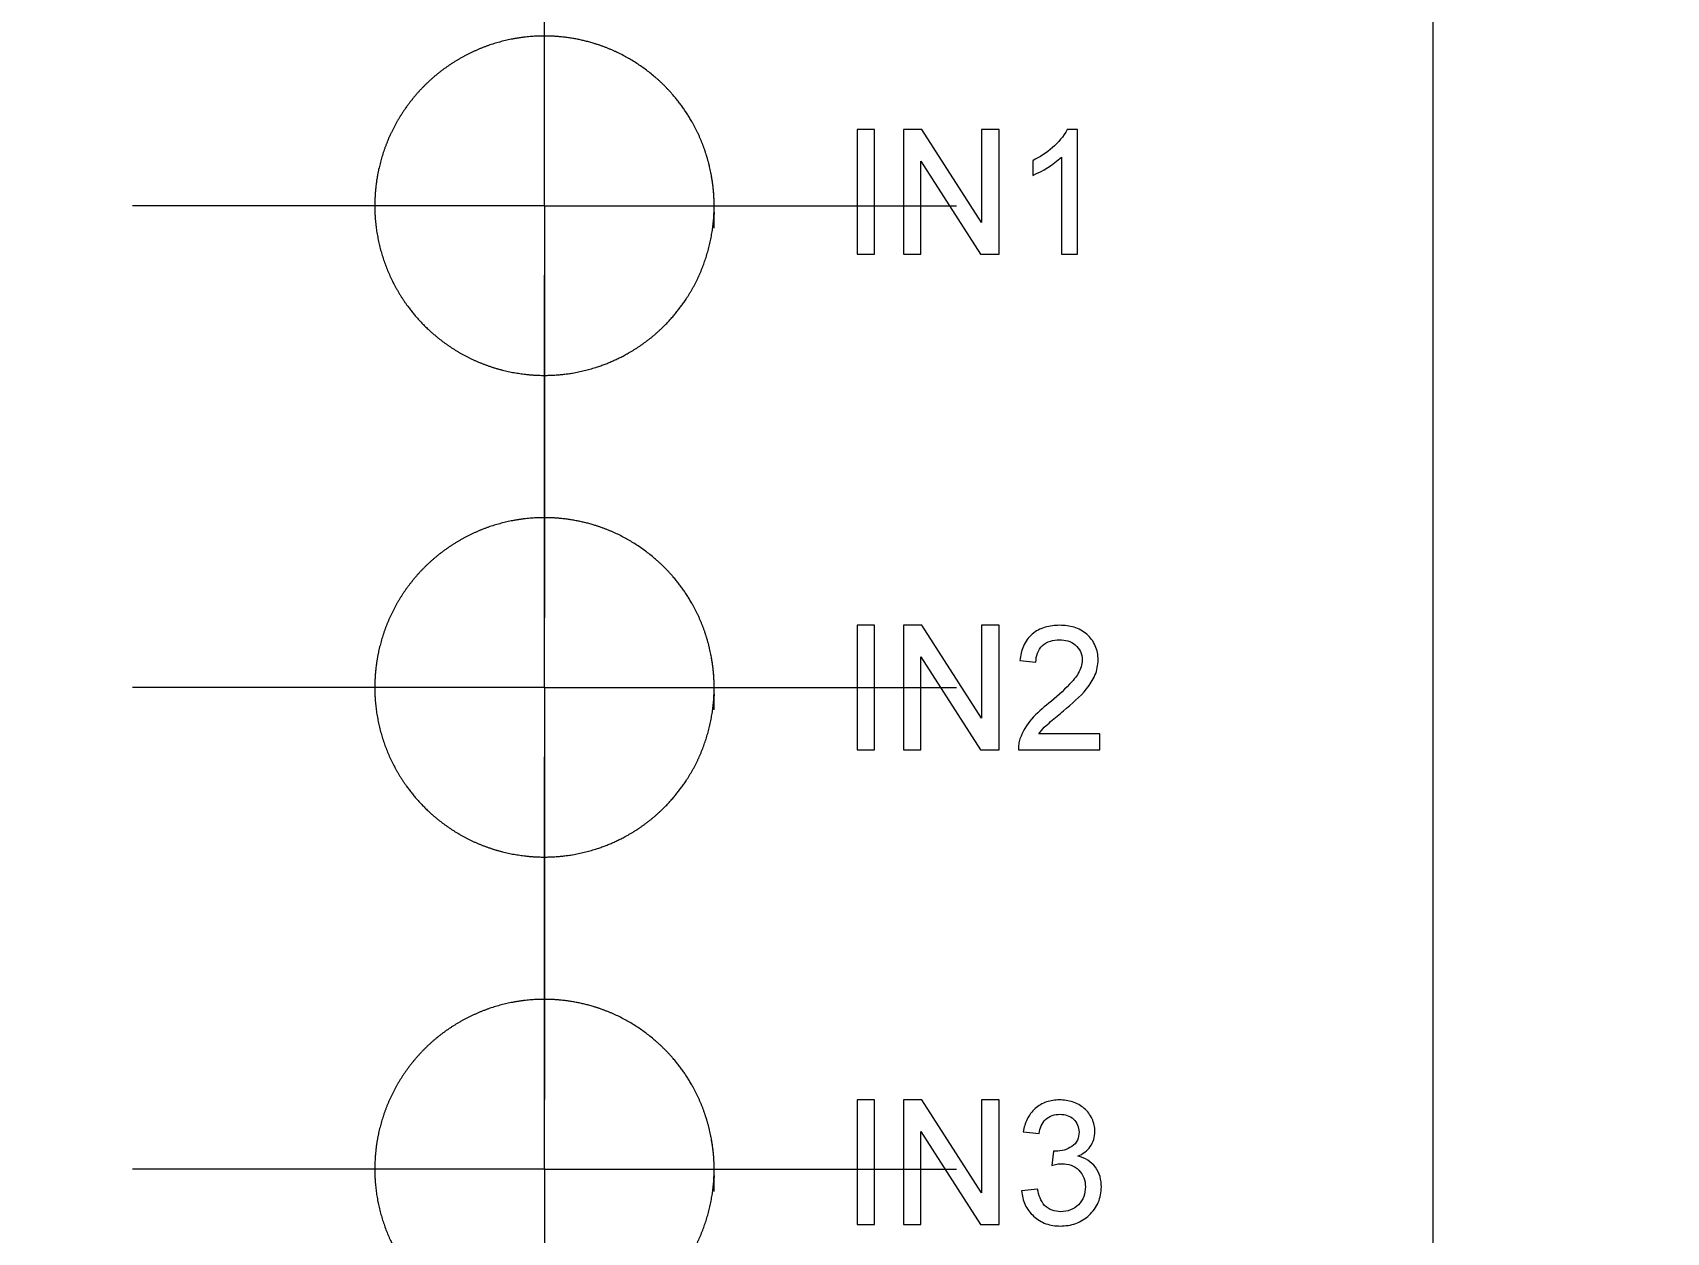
# Model space of a CAD drawing. Header units: millimetres. Extents: x -571 to 210, y 0 to 297.
# Drawn here: x 82.26 to 99.11, y 178.52 to 190.89 of the extents above; entities that cross this region are included whole.
import ezdxf

# ---------------------------------------------------------------- set-up
doc = ezdxf.new("R2010")
doc.units = ezdxf.units.MM
doc.styles.add('SLDTEXTSTYLE2', font='TXT', dxfattribs={"width": 0.605})
doc.dimstyles.new('SLDDIMSTYLE4', dxfattribs={"dimtxt": 2.568319, "dimasz": 3.5, "dimexe": 0, "dimexo": 0.0625, "dimgap": 0.64208, "dimtad": 2, "dimrnd": 1e-09, "dimzin": 12, "dimdsep": 46, "dimtxsty": 'SLDTEXTSTYLE2', "dimblk1": 'NONE', "dimblk2": 'NONE', "dimsah": 1, "dimcen": 0.09, "dimadec": 0, "dimazin": 0, "dimtfac": 1, "dimtofl": 0, "dimtmove": 0, "dimatfit": 3, "dimldrblk": 'NONE', "dimfxl": 1, "dimtolj": 1, "dimtzin": 12, "dimarcsym": 0})

# ---------------------------------------------------------------- blocks, each defined once
blk = doc.blocks.new('SW_CENTERMARKSYMBOL_13')
at = {"color": 0, "linetype": 'Continuous', "lineweight": 0}
for p, q in [((0, 2.5), (0, 4.25)), ((0, 0), (0, 2.5)), ((-2.5, 0), (-4.25, 0)), ((0, 0), (-2.5, 0)), ((0, 0), (0, -2.5)), ((0, 0), (2.5, 0)), ((2.5, 0), (4.25, 0)), ((0, -2.5), (0, -4.25))]:
    blk.add_line(p, q, dxfattribs=at)
blk = doc.blocks.new('SW_CENTERMARKSYMBOL_14')
at = {"color": 0, "linetype": 'Continuous', "lineweight": 0}
for p, q in [((0, 2.5), (0, 4.25)), ((0, 0), (0, 2.5)), ((-2.5, 0), (-4.25, 0)), ((0, 0), (-2.5, 0)), ((0, 0), (0, -2.5)), ((0, 0), (2.5, 0)), ((2.5, 0), (4.25, 0)), ((0, -2.5), (0, -4.25))]:
    blk.add_line(p, q, dxfattribs=at)
blk = doc.blocks.new('SW_CENTERMARKSYMBOL_15')
at = {"color": 0, "linetype": 'Continuous', "lineweight": 0}
for p, q in [((0, 2.5), (0, 4.25)), ((0, 0), (0, 2.5)), ((-2.5, 0), (-4.25, 0)), ((0, 0), (-2.5, 0)), ((0, 0), (0, -2.5)), ((0, 0), (2.5, 0)), ((2.5, 0), (4.25, 0)), ((0, -2.5), (0, -4.25))]:
    blk.add_line(p, q, dxfattribs=at)
blk = doc.blocks.new('*D36')
at = {"color": 7, "linetype": 'Continuous', "lineweight": 0, "attachment_point": 1, "rotation": 355.7891, "style": 'SLDTEXTSTYLE2'}
for s, insert, char_height in [('R', (118.071, 187.237), 2.646), ('719.48', (120.608, 187.05), 2.6458)]:
    blk.add_mtext(s, dxfattribs=dict(at, insert=insert, char_height=char_height))
blk = doc.blocks.new('_NONE')

msp = doc.modelspace()

# ---------------------------------------------------------------- linework, layer by layer
at = {"color": 7, "linetype": 'Continuous', "lineweight": 15}
for p, q in [((96.703, 234.525), (96.703, 102.631)), ((90.767, 189.893), (90.767, 188.609)), ((90.948, 189.893), (90.767, 189.893)), ((90.948, 188.609), (90.948, 189.893)), ((91.245, 189.893), (91.245, 188.609)), ((91.436, 189.893), (91.245, 189.893)), ((92.051, 188.935), (91.436, 189.893)), ((92.051, 189.893), (92.051, 188.935)), ((92.232, 189.893), (92.051, 189.893)), ((92.232, 188.609), (92.232, 189.893)), ((93.039, 189.893), (92.933, 189.893)), ((93.039, 188.609), (93.039, 189.893)), ((91.426, 189.568), (92.041, 188.609)), ((91.426, 188.609), (91.426, 189.568)), ((92.578, 189.572), (92.578, 189.421)), ((92.875, 189.61), (92.875, 188.609)), ((90.767, 188.609), (90.948, 188.609)), ((91.245, 188.609), (91.426, 188.609)), ((92.041, 188.609), (92.232, 188.609)), ((92.875, 188.609), (93.039, 188.609)), ((90.767, 184.78), (90.767, 183.495)), ((90.948, 184.78), (90.767, 184.78)), ((90.948, 183.495), (90.948, 184.78)), ((91.245, 184.78), (91.245, 183.495)), ((91.436, 184.78), (91.245, 184.78)), ((92.051, 183.821), (91.436, 184.78)), ((92.232, 184.78), (92.051, 184.78)), ((92.051, 184.78), (92.051, 183.821)), ((92.232, 183.495), (92.232, 184.78)), ((91.426, 184.454), (92.041, 183.495)), ((91.426, 183.495), (91.426, 184.454)), ((92.446, 184.417), (92.611, 184.401)), ((93.27, 183.66), (92.641, 183.66)), ((93.27, 183.495), (93.27, 183.66)), ((90.767, 183.495), (90.948, 183.495)), ((91.245, 183.495), (91.426, 183.495)), ((92.041, 183.495), (92.232, 183.495)), ((92.43, 183.495), (93.27, 183.495)), ((90.948, 179.885), (90.767, 179.885)), ((90.767, 179.885), (90.767, 178.601)), ((90.948, 178.601), (90.948, 179.885)), ((91.245, 179.885), (91.245, 178.601)), ((91.436, 179.885), (91.245, 179.885)), ((92.051, 178.927), (91.436, 179.885)), ((92.051, 179.885), (92.051, 178.927)), ((92.232, 179.885), (92.051, 179.885)), ((92.232, 178.601), (92.232, 179.885)), ((91.426, 179.559), (92.041, 178.601)), ((91.426, 178.601), (91.426, 179.559)), ((92.479, 179.556), (92.644, 179.539)), ((92.791, 179.358), (92.774, 179.21)), ((92.628, 178.963), (92.463, 178.947)), ((90.767, 178.601), (90.948, 178.601)), ((91.245, 178.601), (91.426, 178.601)), ((92.041, 178.601), (92.232, 178.601))]:
    msp.add_line(p, q, dxfattribs=at)
for points, knots in [([(89.293, 188.877), (89.293, 189.224), (89.281, 189.337), (89.237, 189.561), (89.203, 189.672), (89.116, 189.884), (89.062, 189.984), (88.935, 190.174), (88.861, 190.264), (88.619, 190.507), (88.424, 190.637), (88.002, 190.812), (87.772, 190.858), (87.429, 190.858), (87.313, 190.847), (87.088, 190.802), (86.979, 190.769), (86.767, 190.681), (86.665, 190.626), (86.475, 190.5), (86.387, 190.427), (86.223, 190.264), (86.151, 190.175), (86.024, 189.986), (85.969, 189.883), (85.882, 189.672), (85.849, 189.563), (85.804, 189.339), (85.793, 189.223), (85.792, 188.88), (85.838, 188.65), (86.012, 188.229), (86.142, 188.034), (86.384, 187.792), (86.474, 187.718), (86.664, 187.59), (86.765, 187.536), (86.976, 187.448), (87.088, 187.414), (87.312, 187.37), (87.425, 187.358), (87.772, 187.358), (87.999, 187.403), (88.318, 187.535), (88.418, 187.589), (88.609, 187.716), (88.699, 187.79), (88.941, 188.032), (89.072, 188.227), (89.246, 188.648), (89.293, 188.877), (89.293, 189.224)], [-0.0625, -0.0625, 0, 0, 0.03125, 0.03125, 0.0625, 0.0625, 0.09375, 0.09375, 0.125, 0.125, 0.1875, 0.1875, 0.25, 0.25, 0.28125, 0.28125, 0.3125, 0.3125, 0.34375, 0.34375, 0.375, 0.375, 0.40625, 0.40625, 0.4375, 0.4375, 0.46875, 0.46875, 0.5, 0.5, 0.5625, 0.5625, 0.625, 0.625, 0.65625, 0.65625, 0.6875, 0.6875, 0.71875, 0.71875, 0.75, 0.75, 0.8125, 0.8125, 0.84375, 0.84375, 0.875, 0.875, 0.9375, 0.9375, 1, 1, 1.03125, 1.03125]), ([(89.293, 183.909), (89.293, 184.256), (89.281, 184.369), (89.237, 184.593), (89.203, 184.704), (89.116, 184.915), (89.062, 185.016), (88.935, 185.206), (88.861, 185.296), (88.619, 185.538), (88.424, 185.669), (88.003, 185.844), (87.772, 185.89), (87.429, 185.89), (87.313, 185.879), (87.088, 185.834), (86.979, 185.801), (86.767, 185.713), (86.665, 185.658), (86.475, 185.531), (86.387, 185.459), (86.223, 185.296), (86.151, 185.207), (86.024, 185.018), (85.969, 184.915), (85.882, 184.703), (85.849, 184.594), (85.804, 184.37), (85.793, 184.255), (85.792, 183.912), (85.838, 183.682), (86.012, 183.262), (86.142, 183.066), (86.384, 182.824), (86.474, 182.75), (86.664, 182.622), (86.764, 182.568), (86.976, 182.48), (87.088, 182.446), (87.312, 182.402), (87.425, 182.39), (87.772, 182.39), (87.999, 182.435), (88.318, 182.567), (88.419, 182.621), (88.609, 182.748), (88.699, 182.822), (88.941, 183.064), (89.072, 183.259), (89.246, 183.68), (89.293, 183.909), (89.293, 184.256)], [-0.0625, -0.0625, 0, 0, 0.03125, 0.03125, 0.0625, 0.0625, 0.09375, 0.09375, 0.125, 0.125, 0.1875, 0.1875, 0.25, 0.25, 0.28125, 0.28125, 0.3125, 0.3125, 0.34375, 0.34375, 0.375, 0.375, 0.40625, 0.40625, 0.4375, 0.4375, 0.46875, 0.46875, 0.5, 0.5, 0.5625, 0.5625, 0.625, 0.625, 0.65625, 0.65625, 0.6875, 0.6875, 0.71875, 0.71875, 0.75, 0.75, 0.8125, 0.8125, 0.84375, 0.84375, 0.875, 0.875, 0.9375, 0.9375, 1, 1, 1.03125, 1.03125]), ([(92.858, 184.78), (92.807, 184.778), (92.756, 184.774), (92.658, 184.746), (92.611, 184.722), (92.533, 184.655), (92.503, 184.613), (92.462, 184.519), (92.452, 184.468), (92.446, 184.417)], [0, 0, 0, 0, 0.25, 0.25, 0.5, 0.5, 0.75, 0.75, 1, 1, 1, 1]), ([(93.253, 184.425), (93.252, 184.475), (93.244, 184.525), (93.203, 184.615), (93.173, 184.655), (93.098, 184.721), (93.053, 184.745), (92.958, 184.774), (92.908, 184.779), (92.858, 184.78)], [0, 0, 0, 0, 0.25, 0.25, 0.5, 0.5, 0.75, 0.75, 1, 1, 1, 1]), ([(92.611, 184.401), (92.612, 184.432), (92.616, 184.463), (92.638, 184.523), (92.656, 184.55), (92.702, 184.592), (92.73, 184.608), (92.791, 184.628), (92.823, 184.631), (92.854, 184.631)], [0, 0, 0, 0, 0.25, 0.25, 0.5, 0.5, 0.75, 0.75, 1, 1, 1, 1]), ([(92.854, 184.631), (92.884, 184.631), (92.912, 184.628), (92.968, 184.611), (92.994, 184.597), (93.039, 184.558), (93.058, 184.535), (93.083, 184.482), (93.088, 184.453), (93.089, 184.423)], [0, 0, 0, 0, 0.25, 0.25, 0.5, 0.5, 0.75, 0.75, 1, 1, 1, 1]), ([(93.089, 184.423), (93.087, 184.375), (93.072, 184.328), (93.024, 184.244), (92.992, 184.207), (92.891, 184.102), (92.818, 184.038), (92.743, 183.976)], [0, 0, 0, 0, 0.25, 0.25, 0.5, 0.5, 1, 1, 1, 1]), ([(92.897, 183.898), (92.98, 183.97), (93.065, 184.04), (93.169, 184.169), (93.199, 184.214), (93.242, 184.316), (93.252, 184.37), (93.253, 184.425)], [0, 0, 0, 0, 0.5, 0.5, 0.75, 0.75, 1, 1, 1, 1]), ([(92.743, 183.976), (92.681, 183.926), (92.62, 183.874), (92.514, 183.753), (92.474, 183.685), (92.447, 183.61)], [0, 0, 0, 0, 0.5, 0.5, 1, 1, 1, 1]), ([(92.641, 183.66), (92.659, 183.684), (92.677, 183.707), (92.698, 183.728), (92.718, 183.748), (92.741, 183.767), (92.763, 183.787), (92.807, 183.824), (92.852, 183.861), (92.897, 183.898)], [0, 0, 0, 0, 0.0000880174, 0.0000880174, 0.0000880174, 0.0001757974, 0.0001757974, 0.0001757974, 0.0003499601, 0.0003499601, 0.0003499601, 0.0003499601]), ([(92.447, 183.61), (92.444, 183.6), (92.441, 183.591), (92.439, 183.582), (92.437, 183.572), (92.435, 183.563), (92.434, 183.553), (92.431, 183.534), (92.43, 183.515), (92.43, 183.495)], [0, 0, 0, 0, 0.0000290861, 0.0000290861, 0.0000290861, 0.0000582238, 0.0000582238, 0.0000582238, 0.0001165224, 0.0001165224, 0.0001165224, 0.0001165224]), ([(89.293, 178.941), (89.293, 179.288), (89.281, 179.401), (89.237, 179.624), (89.203, 179.735), (89.116, 179.947), (89.062, 180.048), (88.935, 180.238), (88.861, 180.328), (88.619, 180.57), (88.424, 180.701), (88.003, 180.876), (87.772, 180.922), (87.429, 180.922), (87.313, 180.911), (87.088, 180.866), (86.979, 180.833), (86.767, 180.745), (86.664, 180.69), (86.475, 180.563), (86.386, 180.491), (86.223, 180.327), (86.151, 180.239), (86.024, 180.049), (85.969, 179.947), (85.882, 179.735), (85.849, 179.626), (85.804, 179.402), (85.793, 179.286), (85.792, 178.944), (85.838, 178.715), (86.012, 178.294), (86.142, 178.098), (86.384, 177.856), (86.473, 177.782), (86.664, 177.654), (86.764, 177.6), (86.976, 177.512), (87.087, 177.478), (87.311, 177.434), (87.425, 177.422), (87.772, 177.422), (87.999, 177.467), (88.318, 177.599), (88.419, 177.653), (88.609, 177.78), (88.699, 177.854), (88.941, 178.096), (89.072, 178.291), (89.246, 178.712), (89.293, 178.941), (89.293, 179.288)], [-0.0625, -0.0625, 0, 0, 0.03125, 0.03125, 0.0625, 0.0625, 0.09375, 0.09375, 0.125, 0.125, 0.1875, 0.1875, 0.25, 0.25, 0.28125, 0.28125, 0.3125, 0.3125, 0.34375, 0.34375, 0.375, 0.375, 0.40625, 0.40625, 0.4375, 0.4375, 0.46875, 0.46875, 0.5, 0.5, 0.5625, 0.5625, 0.625, 0.625, 0.65625, 0.65625, 0.6875, 0.6875, 0.71875, 0.71875, 0.75, 0.75, 0.8125, 0.8125, 0.84375, 0.84375, 0.875, 0.875, 0.9375, 0.9375, 1, 1, 1.03125, 1.03125]), ([(92.855, 179.885), (92.809, 179.884), (92.764, 179.879), (92.677, 179.849), (92.637, 179.826), (92.569, 179.764), (92.541, 179.727), (92.501, 179.645), (92.488, 179.601), (92.479, 179.556)], [0, 0, 0, 0, 0.25, 0.25, 0.5, 0.5, 0.75, 0.75, 1, 1, 1, 1]), ([(93.22, 179.558), (93.218, 179.604), (93.21, 179.649), (93.171, 179.731), (93.144, 179.769), (93.074, 179.827), (93.033, 179.849), (92.947, 179.878), (92.901, 179.883), (92.855, 179.885)], [0, 0, 0, 0, 0.25, 0.25, 0.5, 0.5, 0.75, 0.75, 1, 1, 1, 1]), ([(92.644, 179.539), (92.654, 179.592), (92.672, 179.645), (92.731, 179.701), (92.755, 179.715), (92.806, 179.733), (92.833, 179.736), (92.86, 179.737)], [0, 0, 0, 0, 0.5, 0.5, 0.75, 0.75, 1, 1, 1, 1]), ([(92.86, 179.737), (92.911, 179.736), (92.961, 179.722), (93.017, 179.67), (93.032, 179.649), (93.051, 179.603), (93.055, 179.578), (93.056, 179.553)], [0, 0, 0, 0, 0.5, 0.5, 0.75, 0.75, 1, 1, 1, 1]), ([(93.056, 179.553), (93.055, 179.524), (93.051, 179.495), (93.026, 179.442), (93.006, 179.42), (92.956, 179.388), (92.93, 179.376), (92.874, 179.36), (92.844, 179.357), (92.815, 179.356)], [0, 0, 0, 0, 0.25, 0.25, 0.5, 0.5, 0.75, 0.75, 1, 1, 1, 1]), ([(93.045, 179.304), (93.094, 179.328), (93.141, 179.359), (93.188, 179.426), (93.2, 179.452), (93.216, 179.504), (93.219, 179.531), (93.22, 179.558)], [0, 0, 0, 0, 0.5, 0.5, 0.75, 0.75, 1, 1, 1, 1]), ([(92.815, 179.356), (92.813, 179.356), (92.811, 179.356), (92.809, 179.357), (92.807, 179.357), (92.805, 179.357), (92.803, 179.357), (92.799, 179.357), (92.795, 179.358), (92.791, 179.358)], [0, 0, 0, 0, 0.00000593754, 0.00000593754, 0.00000593754, 0.00001187594, 0.00001187594, 0.00001187594, 0.00002374416, 0.00002374416, 0.00002374416, 0.00002374416]), ([(93.286, 178.987), (93.285, 179.023), (93.282, 179.059), (93.263, 179.128), (93.247, 179.161), (93.203, 179.219), (93.177, 179.244), (93.115, 179.282), (93.08, 179.295), (93.045, 179.304)], [0, 0, 0, 0, 0.25, 0.25, 0.5, 0.5, 0.75, 0.75, 1, 1, 1, 1]), ([(92.774, 179.21), (92.783, 179.212), (92.792, 179.215), (92.8, 179.217), (92.809, 179.219), (92.818, 179.22), (92.827, 179.222), (92.845, 179.225), (92.863, 179.227), (92.881, 179.227)], [0, 0, 0, 0, 0.0000270993, 0.0000270993, 0.0000270993, 0.0000542174, 0.0000542174, 0.0000542174, 0.0001083195, 0.0001083195, 0.0001083195, 0.0001083195]), ([(92.881, 179.227), (92.912, 179.227), (92.944, 179.223), (93.004, 179.2), (93.031, 179.183), (93.075, 179.138), (93.094, 179.111), (93.117, 179.052), (93.121, 179.02), (93.121, 178.988)], [0, 0, 0, 0, 0.25, 0.25, 0.5, 0.5, 0.75, 0.75, 1, 1, 1, 1]), ([(92.463, 178.947), (92.469, 178.897), (92.479, 178.849), (92.522, 178.758), (92.551, 178.719), (92.625, 178.651), (92.668, 178.625), (92.762, 178.591), (92.812, 178.585), (92.862, 178.584)], [0, 0, 0, 0, 0.25, 0.25, 0.5, 0.5, 0.75, 0.75, 1, 1, 1, 1]), ([(92.868, 178.732), (92.837, 178.733), (92.807, 178.737), (92.749, 178.757), (92.722, 178.775), (92.66, 178.842), (92.641, 178.903), (92.628, 178.963)], [0, 0, 0, 0, 0.25, 0.25, 0.5, 0.5, 1, 1, 1, 1]), ([(92.862, 178.584), (92.917, 178.586), (92.971, 178.592), (93.074, 178.63), (93.121, 178.659), (93.2, 178.734), (93.233, 178.779), (93.276, 178.878), (93.285, 178.933), (93.286, 178.987)], [0, 0, 0, 0, 0.25, 0.25, 0.5, 0.5, 0.75, 0.75, 1, 1, 1, 1]), ([(93.121, 178.988), (93.121, 178.955), (93.116, 178.921), (93.093, 178.858), (93.074, 178.829), (93.028, 178.78), (92.999, 178.762), (92.936, 178.737), (92.902, 178.733), (92.868, 178.732)], [0, 0, 0, 0, 0.25, 0.25, 0.5, 0.5, 0.75, 0.75, 1, 1, 1, 1])]:
    msp.add_open_spline(points, degree=3, knots=knots, dxfattribs=at)
for points in [[(92.933, 189.893), (92.857, 189.749), (92.723, 189.647), (92.578, 189.572)], [(92.578, 189.421), (92.687, 189.466), (92.789, 189.528), (92.875, 189.61)]]:
    msp.add_open_spline(points, degree=3, dxfattribs=at)

# ---------------------------------------------------------------- block references
at = {"color": 7, "linetype": 'Continuous', "lineweight": 0}
for name, p in [('SW_CENTERMARKSYMBOL_15', (87.543, 189.108)), ('SW_CENTERMARKSYMBOL_14', (87.543, 184.14)), ('SW_CENTERMARKSYMBOL_13', (87.543, 179.172))]:
    msp.add_blockref(name, p, dxfattribs=at)

# ---------------------------------------------------------------- dimensions: what is measured, and where the dimension line sits
dim = msp.add_radius_dim(center=(-570.534, 234.525), mpoint=(0, 0), dimstyle='SLDDIMSTYLE4', dxfattribs=at)
dim.commit()
dim.dimension.update_dxf_attribs({"geometry": '*D36', "text_midpoint": (124.379, 183.36), "dimtype": 164})

doc.saveas('drawing.dxf')
